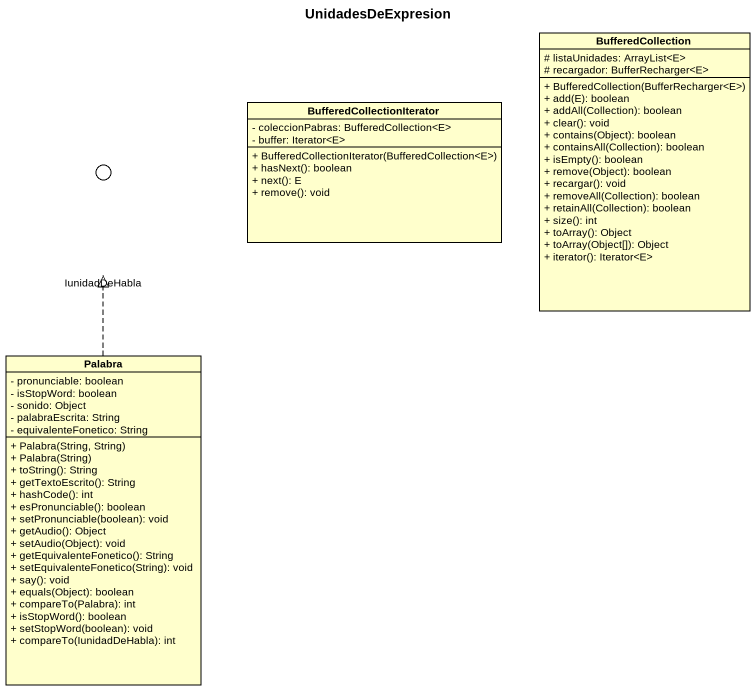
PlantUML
@startuml
title UnidadesDeExpresion
allowmixing
hide circle
hide empty members
skinparam classAttributeIconSize 0
class BufferedCollection {
  # listaUnidades: ArrayList<E>
  # recargador: BufferRecharger<E>
  + BufferedCollection(BufferRecharger<E>)
  + add(E): boolean
  + addAll(Collection): boolean
  + clear(): void
  + contains(Object): boolean
  + containsAll(Collection): boolean
  + isEmpty(): boolean
  + remove(Object): boolean
  + recargar(): void
  + removeAll(Collection): boolean
  + retainAll(Collection): boolean
  + size(): int
  + toArray(): Object
  + toArray(Object[]): Object
  + iterator(): Iterator<E>
}
() IunidadDeHabla <<interface>>
class BufferedCollectionIterator {
  - coleccionPabras: BufferedCollection<E>
  - buffer: Iterator<E>
  + BufferedCollectionIterator(BufferedCollection<E>)
  + hasNext(): boolean
  + next(): E
  + remove(): void
}
class Palabra {
  - pronunciable: boolean
  - isStopWord: boolean
  - sonido: Object
  - palabraEscrita: String
  - equivalenteFonetico: String
  + Palabra(String, String)
  + Palabra(String)
  + toString(): String
  + getTextoEscrito(): String
  + hashCode(): int
  + esPronunciable(): boolean
  + setPronunciable(boolean): void
  + getAudio(): Object
  + setAudio(Object): void
  + getEquivalenteFonetico(): String
  + setEquivalenteFonetico(String): void
  + say(): void
  + equals(Object): boolean
  + compareTo(Palabra): int
  + isStopWord(): boolean
  + setStopWord(boolean): void
  + compareTo(IunidadDeHabla): int
}
Palabra .up.|> IunidadDeHabla
@enduml
